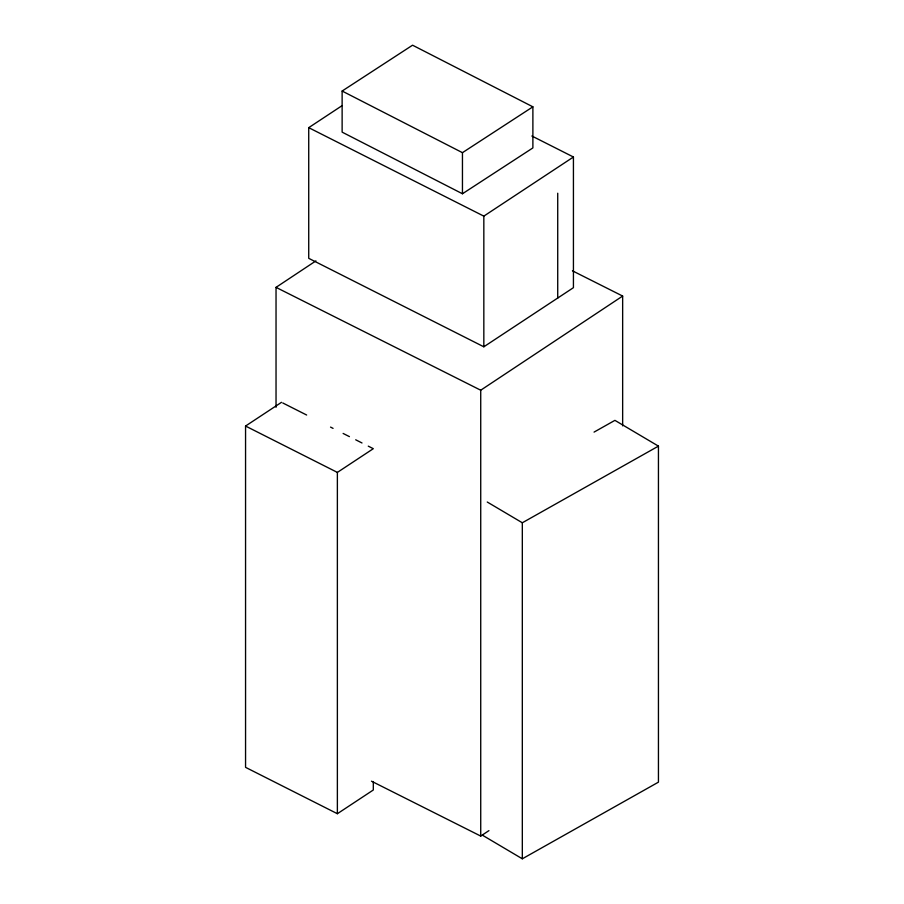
<?xml version="1.0" encoding="UTF-8"?>
<svg xmlns="http://www.w3.org/2000/svg" width="904" height="904" viewBox="0 0 904 904"><rect width="100%" height="100%" fill="white"/><g stroke="black" fill="none" stroke-linecap="round" stroke-linejoin="round"><path stroke-width="1.36" d="M276.036 407.286L276.036 287.359L315.914 260.894M371.476 781.18L480.725 836.076L480.725 390.212L622.653 296.06L572.424 270.816M480.725 836.076L488.94 830.629M531.857 136.007L573.43 157.013L573.43 287.675L483.832 346.797L308.727 258.329L308.727 127.667L341.735 105.881M483.832 346.797L483.832 216.135L573.43 157.013M373.307 781.531L373.307 789.994L337.373 813.713L245.56 767.349L245.56 426.044L281.494 402.325M337.373 813.713L337.373 472.408L373.307 448.689L368.278 446.147M342.13 91.044L412.563 45.2L532.885 106.819L532.885 147.917L462.452 193.761L342.13 132.142L342.13 91.044L462.452 152.663L532.885 106.819M594.064 432.101L614.912 420.36L658.44 446.124L658.44 782.152L522.32 858.8L482.42 835.183M487.256 502.025L522.32 522.772L658.44 446.124M276.036 287.359L480.725 390.212M308.727 127.667L483.832 216.135M282.76 402.958L306.648 415.026M330.548 427.095L333.067 428.372M343.124 433.445L349.419 436.621M355.701 439.796L361.995 442.971M245.56 426.044L337.373 472.408M622.653 296.06L622.653 425.863M557.723 193.23L557.723 298.117M522.32 522.772L522.32 858.8M462.452 152.663L462.452 193.761"/></g></svg>
